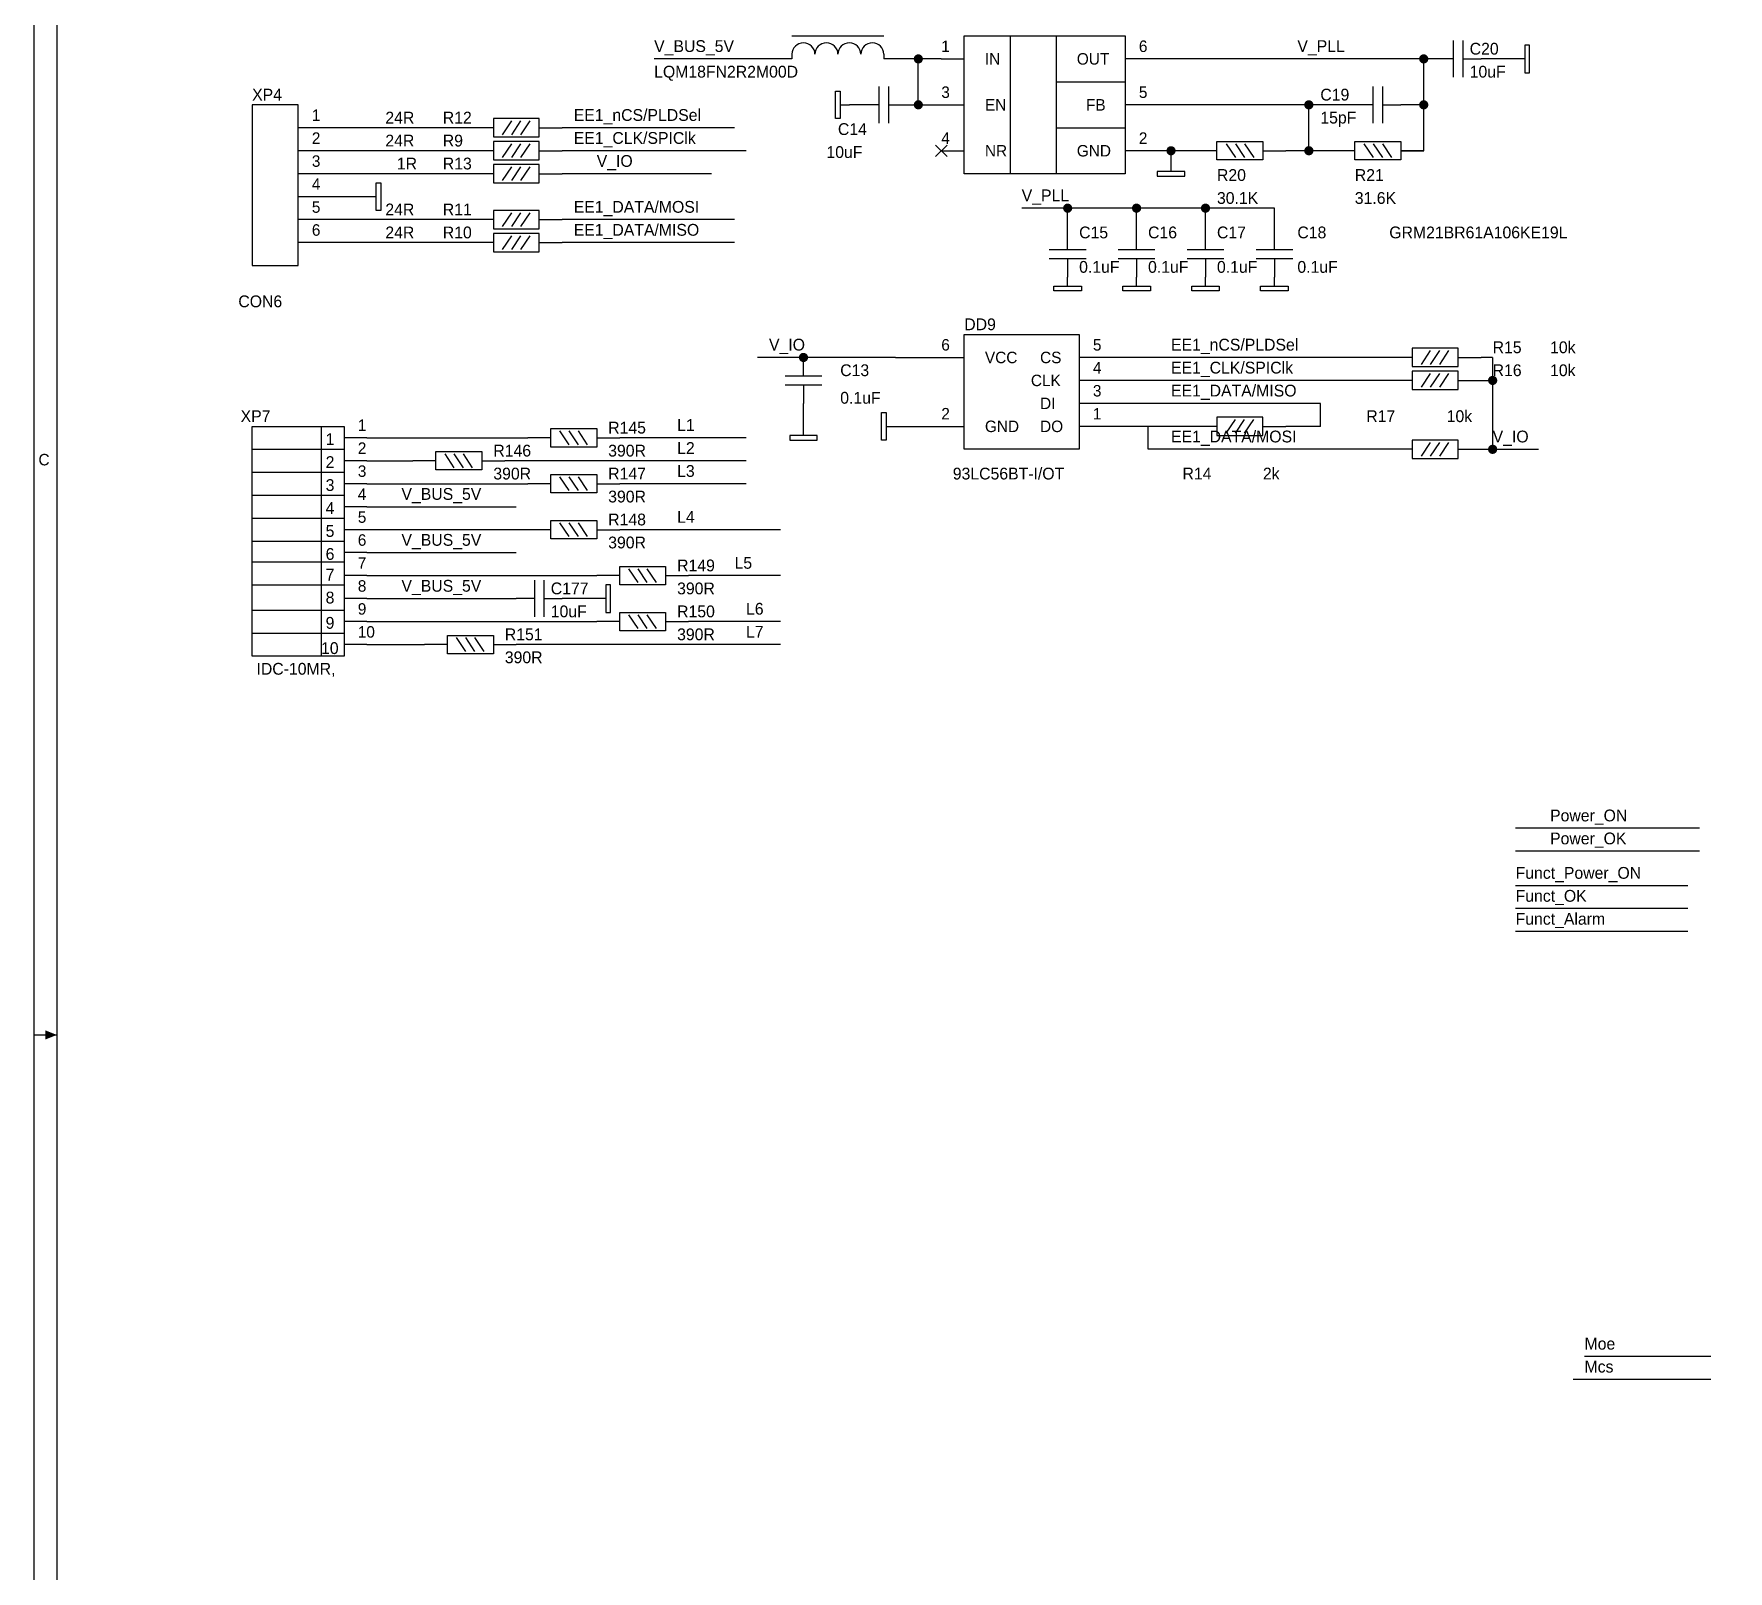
# Model space of a CAD drawing. Extents: x -0.1 to 32.2, y 0.1 to 20.3.
# Drawn here: x -0.1 to 7.28, y 7.77 to 14.46 of the extents above; entities that cross this region are included whole.
import ezdxf

# ---------------------------------------------------------------- set-up
doc = ezdxf.new("R2010")
doc.units = 0

msp = doc.modelspace()

# ---------------------------------------------------------------- linework, layer by layer
at = {"layer": 'PARTS'}
for p, q in [((3.85, 14.35), (3.95, 14.35)), ((4.75, 14.35), (4.65, 14.35)), ((3.85, 14.15), (3.95, 14.15)), ((4.75, 14.15), (4.65, 14.15)), ((1.35, 14.05), (1.05, 14.05)), ((1.35, 13.95), (1.05, 13.95)), ((3.825, 13.975), (3.875, 13.925)), ((3.875, 13.975), (3.825, 13.925)), ((3.85, 13.95), (3.95, 13.95)), ((4.75, 13.95), (4.65, 13.95)), ((1.35, 13.85), (1.05, 13.85)), ((1.35, 13.75), (1.05, 13.75)), ((1.35, 13.65), (1.05, 13.65)), ((1.35, 13.55), (1.05, 13.55)), ((3.65, 13.05), (3.95, 13.05)), ((4.75, 13.05), (4.45, 13.05)), ((4.75, 12.95), (4.45, 12.95)), ((4.75, 12.85), (4.45, 12.85)), ((1.35, 12.7), (1.25, 12.7)), ((3.65, 12.75), (3.95, 12.75)), ((4.75, 12.75), (4.45, 12.75)), ((1.35, 12.6), (1.25, 12.6)), ((1.35, 12.5), (1.25, 12.5)), ((1.35, 12.4), (1.25, 12.4)), ((1.35, 12.3), (1.25, 12.3)), ((1.35, 12.2), (1.25, 12.2)), ((1.35, 12.1), (1.25, 12.1)), ((1.35, 12), (1.25, 12)), ((1.35, 11.9), (1.25, 11.9)), ((1.35, 11.8), (1.25, 11.8))]:
    msp.add_line(p, q, dxfattribs=at)
for points in [[(3.2, 14.45), (3.6, 14.45)], [(4.15, 14.45), (4.15, 13.85)], [(4.35, 14.45), (4.35, 13.85)], [(6.08, 14.27), (6.08, 14.43)], [(6.12, 14.43), (6.12, 14.27)], [(6.41, 14.41), (6.39, 14.41)], [(6.39, 14.41), (6.39, 14.29)], [(6.41, 14.29), (6.41, 14.41)], [(3.2, 14.37), (3.2, 14.35)], [(3.6, 14.37), (3.6, 14.35)], [(6.08, 14.35), (6, 14.35)], [(6.12, 14.35), (6.2, 14.35)], [(6.39, 14.35), (6.35, 14.35)], [(4.35, 14.25), (4.65, 14.25)], [(6.39, 14.29), (6.41, 14.29)], [(3.39, 14.09), (3.39, 14.21)], [(3.39, 14.21), (3.41, 14.21)], [(3.41, 14.21), (3.41, 14.09)], [(3.58, 14.07), (3.58, 14.23)], [(3.62, 14.23), (3.62, 14.07)], [(5.73, 14.07), (5.73, 14.23)], [(5.77, 14.23), (5.77, 14.07)], [(2.1, 14.09), (1.9, 14.09)], [(1.9, 14.09), (1.9, 14.01)], [(2.1, 14.01), (2.1, 14.09)], [(3.41, 14.09), (3.39, 14.09)], [(3.41, 14.15), (3.45, 14.15)], [(3.58, 14.15), (3.5, 14.15)], [(3.62, 14.15), (3.7, 14.15)], [(5.73, 14.15), (5.65, 14.15)], [(5.77, 14.15), (5.85, 14.15)], [(1.9, 14.05), (1.8, 14.05)], [(1.94, 14.02), (1.98, 14.08)], [(1.98, 14.02), (2.02, 14.08)], [(2.02, 14.02), (2.06, 14.08)], [(2.1, 14.05), (2.2, 14.05)], [(4.35, 14.05), (4.65, 14.05)], [(1.9, 13.95), (1.8, 13.95)], [(1.9, 14.01), (2.1, 14.01)], [(2.1, 13.99), (1.9, 13.99)], [(1.9, 13.99), (1.9, 13.91)], [(1.94, 13.92), (1.98, 13.98)], [(1.98, 13.92), (2.02, 13.98)], [(2.02, 13.92), (2.06, 13.98)], [(2.1, 13.91), (2.1, 13.99)], [(2.1, 13.95), (2.2, 13.95)], [(5.05, 13.95), (4.95, 13.95)], [(5.05, 13.99), (5.25, 13.99)], [(5.05, 13.91), (5.05, 13.99)], [(5.09, 13.98), (5.13, 13.92)], [(5.13, 13.98), (5.17, 13.92)], [(5.17, 13.98), (5.21, 13.92)], [(5.25, 13.99), (5.25, 13.91)], [(5.25, 13.95), (5.35, 13.95)], [(5.65, 13.95), (5.55, 13.95)], [(5.65, 13.99), (5.85, 13.99)], [(5.65, 13.91), (5.65, 13.99)], [(5.69, 13.98), (5.73, 13.92)], [(5.73, 13.98), (5.77, 13.92)], [(5.77, 13.98), (5.81, 13.92)], [(5.85, 13.99), (5.85, 13.91)], [(5.85, 13.95), (5.95, 13.95)], [(1.9, 13.91), (2.1, 13.91)], [(2.1, 13.89), (1.9, 13.89)], [(1.9, 13.89), (1.9, 13.81)], [(1.94, 13.82), (1.98, 13.88)], [(1.98, 13.82), (2.02, 13.88)], [(2.02, 13.82), (2.06, 13.88)], [(2.1, 13.81), (2.1, 13.89)], [(4.85, 13.86), (4.85, 13.9)], [(5.25, 13.91), (5.05, 13.91)], [(5.85, 13.91), (5.65, 13.91)], [(1.39, 13.69), (1.39, 13.81)], [(1.39, 13.81), (1.41, 13.81)], [(1.41, 13.81), (1.41, 13.69)], [(1.9, 13.85), (1.8, 13.85)], [(1.9, 13.81), (2.1, 13.81)], [(2.1, 13.85), (2.2, 13.85)], [(4.91, 13.86), (4.79, 13.86)], [(4.79, 13.86), (4.79, 13.84)], [(4.79, 13.84), (4.91, 13.84)], [(4.91, 13.84), (4.91, 13.86)], [(1.39, 13.75), (1.35, 13.75)], [(1.41, 13.69), (1.39, 13.69)], [(1.9, 13.65), (1.8, 13.65)], [(2.1, 13.69), (1.9, 13.69)], [(1.9, 13.69), (1.9, 13.61)], [(1.94, 13.62), (1.98, 13.68)], [(1.98, 13.62), (2.02, 13.68)], [(2.02, 13.62), (2.06, 13.68)], [(2.1, 13.61), (2.1, 13.69)], [(2.1, 13.65), (2.2, 13.65)], [(1.9, 13.61), (2.1, 13.61)], [(2.1, 13.59), (1.9, 13.59)], [(1.9, 13.59), (1.9, 13.51)], [(1.94, 13.52), (1.98, 13.58)], [(1.98, 13.52), (2.02, 13.58)], [(2.02, 13.52), (2.06, 13.58)], [(2.1, 13.51), (2.1, 13.59)], [(4.4, 13.52), (4.4, 13.6)], [(4.7, 13.52), (4.7, 13.6)], [(5, 13.52), (5, 13.6)], [(5.3, 13.52), (5.3, 13.6)], [(1.9, 13.55), (1.8, 13.55)], [(1.9, 13.51), (2.1, 13.51)], [(2.1, 13.55), (2.2, 13.55)], [(4.32, 13.52), (4.48, 13.52)], [(4.62, 13.52), (4.78, 13.52)], [(4.92, 13.52), (5.08, 13.52)], [(5.22, 13.52), (5.38, 13.52)], [(4.48, 13.48), (4.32, 13.48)], [(4.4, 13.48), (4.4, 13.4)], [(4.78, 13.48), (4.62, 13.48)], [(4.7, 13.48), (4.7, 13.4)], [(5.08, 13.48), (4.92, 13.48)], [(5, 13.48), (5, 13.4)], [(5.38, 13.48), (5.22, 13.48)], [(5.3, 13.48), (5.3, 13.4)], [(4.34, 13.34), (4.34, 13.36)], [(4.34, 13.36), (4.46, 13.36)], [(4.4, 13.36), (4.4, 13.4)], [(4.46, 13.36), (4.46, 13.34)], [(4.64, 13.34), (4.64, 13.36)], [(4.64, 13.36), (4.76, 13.36)], [(4.7, 13.36), (4.7, 13.4)], [(4.76, 13.36), (4.76, 13.34)], [(4.94, 13.34), (4.94, 13.36)], [(4.94, 13.36), (5.06, 13.36)], [(5, 13.36), (5, 13.4)], [(5.06, 13.36), (5.06, 13.34)], [(5.24, 13.34), (5.24, 13.36)], [(5.24, 13.36), (5.36, 13.36)], [(5.3, 13.36), (5.3, 13.4)], [(5.36, 13.36), (5.36, 13.34)], [(4.46, 13.34), (4.34, 13.34)], [(4.76, 13.34), (4.64, 13.34)], [(5.06, 13.34), (4.94, 13.34)], [(5.36, 13.34), (5.24, 13.34)], [(6.1, 13.09), (5.9, 13.09)], [(5.9, 13.09), (5.9, 13.01)], [(5.94, 13.02), (5.98, 13.08)], [(5.98, 13.02), (6.02, 13.08)], [(6.02, 13.02), (6.06, 13.08)], [(6.1, 13.01), (6.1, 13.09)], [(3.25, 12.97), (3.25, 13.05)], [(5.9, 13.05), (5.8, 13.05)], [(5.9, 13.01), (6.1, 13.01)], [(6.1, 12.99), (5.9, 12.99)], [(5.9, 12.99), (5.9, 12.91)], [(5.94, 12.92), (5.98, 12.98)], [(5.98, 12.92), (6.02, 12.98)], [(6.02, 12.92), (6.06, 12.98)], [(6.1, 13.05), (6.2, 13.05)], [(6.1, 12.91), (6.1, 12.99)], [(3.17, 12.97), (3.33, 12.97)], [(3.33, 12.93), (3.17, 12.93)], [(3.25, 12.93), (3.25, 12.85)], [(5.9, 12.95), (5.8, 12.95)], [(5.9, 12.91), (6.1, 12.91)], [(6.1, 12.95), (6.2, 12.95)], [(3.59, 12.69), (3.59, 12.81)], [(3.59, 12.81), (3.61, 12.81)], [(3.61, 12.81), (3.61, 12.69)], [(5.25, 12.79), (5.05, 12.79)], [(5.05, 12.79), (5.05, 12.71)], [(5.09, 12.72), (5.13, 12.78)], [(5.13, 12.72), (5.17, 12.78)], [(5.17, 12.72), (5.21, 12.78)], [(5.25, 12.71), (5.25, 12.79)], [(1.15, 12.75), (1.15, 11.75)], [(2.15, 12.7), (2.05, 12.7)], [(2.15, 12.66), (2.15, 12.74)], [(2.15, 12.74), (2.35, 12.74)], [(2.23, 12.67), (2.19, 12.73)], [(2.27, 12.67), (2.23, 12.73)], [(2.31, 12.67), (2.27, 12.73)], [(2.35, 12.74), (2.35, 12.66)], [(2.35, 12.7), (2.45, 12.7)], [(3.31, 12.71), (3.19, 12.71)], [(3.19, 12.71), (3.19, 12.69)], [(3.19, 12.69), (3.31, 12.69)], [(3.25, 12.71), (3.25, 12.75)], [(3.31, 12.69), (3.31, 12.71)], [(3.61, 12.69), (3.59, 12.69)], [(3.61, 12.75), (3.65, 12.75)], [(5.05, 12.75), (4.95, 12.75)], [(5.05, 12.71), (5.25, 12.71)], [(5.25, 12.75), (5.35, 12.75)], [(6.1, 12.69), (5.9, 12.69)], [(5.9, 12.69), (5.9, 12.61)], [(6.1, 12.61), (6.1, 12.69)], [(0.85, 12.65), (1.25, 12.65)], [(1.65, 12.56), (1.65, 12.64)], [(1.65, 12.64), (1.85, 12.64)], [(1.73, 12.57), (1.69, 12.63)], [(1.77, 12.57), (1.73, 12.63)], [(1.81, 12.57), (1.77, 12.63)], [(1.85, 12.64), (1.85, 12.56)], [(2.35, 12.66), (2.15, 12.66)], [(5.9, 12.65), (5.8, 12.65)], [(5.94, 12.62), (5.98, 12.68)], [(5.98, 12.62), (6.02, 12.68)], [(6.02, 12.62), (6.06, 12.68)], [(6.1, 12.65), (6.2, 12.65)], [(0.85, 12.55), (1.25, 12.55)], [(1.65, 12.6), (1.55, 12.6)], [(1.85, 12.56), (1.65, 12.56)], [(1.85, 12.6), (1.95, 12.6)], [(2.15, 12.46), (2.15, 12.54)], [(2.15, 12.54), (2.35, 12.54)], [(2.35, 12.54), (2.35, 12.46)], [(5.9, 12.61), (6.1, 12.61)], [(2.15, 12.5), (2.05, 12.5)], [(2.23, 12.47), (2.19, 12.53)], [(2.27, 12.47), (2.23, 12.53)], [(2.31, 12.47), (2.27, 12.53)], [(2.35, 12.5), (2.45, 12.5)], [(0.85, 12.45), (1.25, 12.45)], [(2.35, 12.46), (2.15, 12.46)], [(0.85, 12.35), (1.25, 12.35)], [(2.15, 12.26), (2.15, 12.34)], [(2.15, 12.34), (2.35, 12.34)], [(2.23, 12.27), (2.19, 12.33)], [(2.27, 12.27), (2.23, 12.33)], [(2.31, 12.27), (2.27, 12.33)], [(2.35, 12.34), (2.35, 12.26)], [(0.85, 12.25), (1.25, 12.25)], [(2.15, 12.3), (2.05, 12.3)], [(2.35, 12.26), (2.15, 12.26)], [(2.35, 12.3), (2.45, 12.3)], [(0.85, 12.16), (1.25, 12.16)], [(2.45, 12.1), (2.35, 12.1)], [(2.45, 12.06), (2.45, 12.14)], [(2.45, 12.14), (2.65, 12.14)], [(2.53, 12.07), (2.49, 12.13)], [(2.57, 12.07), (2.53, 12.13)], [(2.61, 12.07), (2.57, 12.13)], [(2.65, 12.14), (2.65, 12.06)], [(2.65, 12.1), (2.75, 12.1)], [(0.85, 12.06), (1.25, 12.06)], [(2.08, 11.92), (2.08, 12.08)], [(2.12, 12.08), (2.12, 11.92)], [(2.41, 12.06), (2.39, 12.06)], [(2.39, 12.06), (2.39, 11.94)], [(2.41, 11.94), (2.41, 12.06)], [(2.65, 12.06), (2.45, 12.06)], [(0.85, 11.95), (1.25, 11.95)], [(2.08, 12), (2, 12)], [(2.12, 12), (2.2, 12)], [(2.39, 12), (2.35, 12)], [(2.45, 11.9), (2.35, 11.9)], [(2.39, 11.94), (2.41, 11.94)], [(2.45, 11.86), (2.45, 11.94)], [(2.45, 11.94), (2.65, 11.94)], [(2.53, 11.87), (2.49, 11.93)], [(2.57, 11.87), (2.53, 11.93)], [(2.61, 11.87), (2.57, 11.93)], [(2.65, 11.94), (2.65, 11.86)], [(2.65, 11.9), (2.75, 11.9)], [(0.85, 11.85), (1.25, 11.85)], [(1.7, 11.8), (1.6, 11.8)], [(1.7, 11.76), (1.7, 11.84)], [(1.7, 11.84), (1.9, 11.84)], [(1.78, 11.77), (1.74, 11.83)], [(1.82, 11.77), (1.78, 11.83)], [(1.86, 11.77), (1.82, 11.83)], [(1.9, 11.84), (1.9, 11.76)], [(1.9, 11.8), (2, 11.8)], [(2.65, 11.86), (2.45, 11.86)], [(1.9, 11.76), (1.7, 11.76)]]:
    msp.add_lwpolyline(points, dxfattribs=at)
for points in [[(3.3, 14.37, 1), (3.2, 14.37)], [(3.4, 14.37, 1), (3.3, 14.37)], [(3.5, 14.37, 1), (3.4, 14.37)], [(3.6, 14.37, 1), (3.5, 14.37)]]:
    msp.add_lwpolyline(points, format="xyb", dxfattribs=at)
for points in [[(3.95, 14.45), (4.65, 14.45), (4.65, 13.85), (3.95, 13.85)], [(1.05, 14.15), (0.85, 14.15), (0.85, 13.45), (1.05, 13.45)], [(3.95, 13.15), (4.45, 13.15), (4.45, 12.65), (3.95, 12.65)], [(0.85, 12.75), (1.25, 12.75), (1.25, 11.75), (0.85, 11.75)]]:
    msp.add_lwpolyline(points, close=True, dxfattribs=at)
at = {"layer": 'TITLE'}
for points in [[(-0.1, 0.1), (32.1, 0.1), (32.1, 20.3), (-0.1, 20.3)], [(0, 0.2), (32, 0.2), (32, 20.2), (0, 20.2)]]:
    msp.add_lwpolyline(points, close=True, dxfattribs=at)
msp.add_lwpolyline([(-0.1, 10.1), (0, 10.1)], dxfattribs=at)
msp.add_solid([(0, 10.1), (-0.05, 10.12), (-0.05, 10.08), (-0.05, 10.1)], dxfattribs=at)
msp.add_solid([(0, 10.1), (-0.05, 10.12), (-0.05, 10.08), (-0.05, 10.1)], dxfattribs=at)
msp.add_solid([(0, 10.1), (-0.05, 10.12), (-0.05, 10.08), (-0.05, 10.1)], dxfattribs=at)
at = {"layer": 'WIRE'}
for points in [[(3.2, 14.35), (2.6, 14.35)], [(3.75, 14.35), (3.6, 14.35)], [(3.75, 14.15), (3.75, 14.35)], [(3.85, 14.35), (3.75, 14.35)], [(5.95, 14.35), (4.75, 14.35)], [(5.95, 14.15), (5.95, 14.35)], [(6, 14.35), (5.95, 14.35)], [(6.35, 14.35), (6.2, 14.35)], [(3.5, 14.15), (3.45, 14.15)], [(3.7, 14.15), (3.75, 14.15)], [(3.75, 14.15), (3.85, 14.15)], [(5.45, 14.15), (4.75, 14.15)], [(5.45, 13.95), (5.45, 14.15)], [(5.65, 14.15), (5.45, 14.15)], [(5.95, 14.15), (5.85, 14.15)], [(5.95, 13.95), (5.95, 14.15)], [(1.8, 14.05), (1.35, 14.05)], [(2.95, 14.05), (2.2, 14.05)], [(1.8, 13.95), (1.35, 13.95)], [(3, 13.95), (2.2, 13.95)], [(4.85, 13.95), (4.75, 13.95)], [(4.85, 13.9), (4.85, 13.95)], [(4.95, 13.95), (4.85, 13.95)], [(5.45, 13.95), (5.35, 13.95)], [(5.55, 13.95), (5.45, 13.95)], [(5.95, 13.95), (5.85, 13.95)], [(1.8, 13.85), (1.35, 13.85)], [(2.85, 13.85), (2.2, 13.85)], [(1.8, 13.65), (1.35, 13.65)], [(2.95, 13.65), (2.2, 13.65)], [(4.4, 13.7), (4.2, 13.7)], [(4.4, 13.6), (4.4, 13.7)], [(4.7, 13.7), (4.4, 13.7)], [(4.7, 13.6), (4.7, 13.7)], [(5, 13.7), (4.7, 13.7)], [(5, 13.6), (5, 13.7)], [(5.3, 13.7), (5, 13.7)], [(5.3, 13.6), (5.3, 13.7)], [(1.8, 13.55), (1.35, 13.55)], [(2.95, 13.55), (2.2, 13.55)], [(3.25, 13.05), (3.05, 13.05)], [(3.65, 13.05), (3.25, 13.05)], [(5.8, 13.05), (4.75, 13.05)], [(6.25, 13.05), (6.2, 13.05)], [(6.25, 13.05), (6.25, 12.95)], [(5.8, 12.95), (4.75, 12.95)], [(6.2, 12.95), (6.25, 12.95)], [(6.25, 12.95), (6.25, 12.65)], [(3.25, 12.75), (3.25, 12.85)], [(5.5, 12.85), (4.75, 12.85)], [(5.5, 12.75), (5.5, 12.85)], [(1.35, 12.7), (2.05, 12.7)], [(3, 12.7), (2.45, 12.7)], [(4.75, 12.65), (4.75, 12.75)], [(4.95, 12.75), (4.75, 12.75)], [(5.5, 12.75), (5.35, 12.75)], [(5.8, 12.65), (4.75, 12.65)], [(6.2, 12.65), (6.25, 12.65)], [(6.25, 12.65), (6.45, 12.65)], [(1.35, 12.6), (1.55, 12.6)], [(3, 12.6), (1.95, 12.6)], [(1.35, 12.5), (2.05, 12.5)], [(3, 12.5), (2.45, 12.5)], [(1.35, 12.4), (2, 12.4)], [(2.05, 12.3), (1.35, 12.3)], [(3.15, 12.3), (2.45, 12.3)], [(1.35, 12.2), (2, 12.2)], [(1.35, 12.1), (2.35, 12.1)], [(3.15, 12.1), (2.75, 12.1)], [(1.35, 12), (2, 12)], [(2.35, 12), (2.2, 12)], [(1.35, 11.9), (2.35, 11.9)], [(3.15, 11.9), (2.75, 11.9)], [(1.35, 11.8), (1.6, 11.8)], [(3.15, 11.8), (2, 11.8)], [(7.15, 11), (6.35, 11)], [(7.15, 10.9), (6.35, 10.9)], [(7.1, 10.75), (6.35, 10.75)], [(7.1, 10.65), (6.35, 10.65)], [(7.1, 10.55), (6.35, 10.55)], [(7.2, 8.7), (6.65, 8.7)], [(7.2, 8.6), (6.6, 8.6)]]:
    msp.add_lwpolyline(points, dxfattribs=at)
at = {"layer": 'WIRE', "const_width": 0.02}
for points in [[(3.74, 14.35, 1), (3.76, 14.35, 1)], [(5.94, 14.35, 1), (5.96, 14.35, 1)], [(3.74, 14.15, 1), (3.76, 14.15, 1)], [(5.44, 14.15, 1), (5.46, 14.15, 1)], [(5.94, 14.15, 1), (5.96, 14.15, 1)], [(4.84, 13.95, 1), (4.86, 13.95, 1)], [(5.44, 13.95, 1), (5.46, 13.95, 1)], [(4.39, 13.7, 1), (4.41, 13.7, 1)], [(4.69, 13.7, 1), (4.71, 13.7, 1)], [(4.99, 13.7, 1), (5.01, 13.7, 1)], [(3.24, 13.05, 1), (3.26, 13.05, 1)], [(6.24, 12.95, 1), (6.26, 12.95, 1)], [(6.24, 12.65, 1), (6.26, 12.65, 1)]]:
    msp.add_lwpolyline(points, format="xyb", close=True, dxfattribs=at)

# ---------------------------------------------------------------- texts
at = {"layer": 'COMMENTS'}
msp.add_text('GRM21BR61A106KE19L', height=0.0514, dxfattribs=at).set_placement((5.8, 13.5686))
at = {"layer": 'PARTS'}
for s, p in [('1', (3.85, 14.38)), ('6', (4.71, 14.38)), ('IN', (4.04, 14.325)), ('OUT', (4.44, 14.325)), ('3', (3.85, 14.18)), ('EN', (4.04, 14.125)), ('FB', (4.48, 14.125)), ('5', (4.71, 14.18)), ('1', (1.11, 14.08)), ('2', (1.11, 13.98)), ('4', (3.85, 13.98)), ('2', (4.71, 13.98)), ('NR', (4.04, 13.925)), ('GND', (4.44, 13.925)), ('3', (1.11, 13.88)), ('4', (1.11, 13.78)), ('5', (1.11, 13.68)), ('6', (1.11, 13.58)), ('6', (3.85, 13.08)), ('5', (4.51, 13.08)), ('VCC', (4.04, 13.025)), ('CS', (4.28, 13.025)), ('4', (4.51, 12.98)), ('CLK', (4.24, 12.925)), ('3', (4.51, 12.88)), ('DI', (4.28, 12.825)), ('1', (1.31, 12.73)), ('2', (3.85, 12.78)), ('GND', (4.04, 12.725)), ('DO', (4.28, 12.725)), ('1', (4.51, 12.78)), ('2', (1.31, 12.63)), ('3', (1.31, 12.53)), ('4', (1.31, 12.43)), ('5', (1.31, 12.33)), ('6', (1.31, 12.23)), ('7', (1.31, 12.13)), ('8', (1.31, 12.03)), ('9', (1.31, 11.93)), ('10', (1.31, 11.83))]:
    msp.add_text(s, height=0.05, dxfattribs=at).set_placement(p)
at = {"layer": 'PARTTEXT'}
for s, p in [('C20', (6.15, 14.3686)), ('LQM18FN2R2M00D', (2.6, 14.2686)), ('10uF', (6.15, 14.2686)), ('XP4', (0.85, 14.1686)), ('C19', (5.5, 14.1686)), ('24R', (1.43, 14.0686)), ('R12', (1.68, 14.0686)), ('15pF', (5.5, 14.0686)), ('24R', (1.43, 13.9686)), ('R9', (1.68, 13.9686)), ('C14', (3.4, 14.0186)), ('10uF', (3.35, 13.9186)), ('1R', (1.48, 13.8686)), ('R13', (1.68, 13.8686)), ('R20', (5.05, 13.8186)), ('R21', (5.65, 13.8186)), ('24R', (1.43, 13.6686)), ('R11', (1.68, 13.6686)), ('30.1K', (5.05, 13.7186)), ('31.6K', (5.65, 13.7186)), ('24R', (1.43, 13.5686)), ('R10', (1.68, 13.5686)), ('C15', (4.45, 13.5686)), ('C16', (4.75, 13.5686)), ('C17', (5.05, 13.5686)), ('C18', (5.4, 13.5686)), ('0.1uF', (4.45, 13.4186)), ('0.1uF', (4.75, 13.4186)), ('0.1uF', (5.05, 13.4186)), ('0.1uF', (5.4, 13.4186)), ('CON6', (0.79, 13.2686)), ('DD9', (3.95, 13.1686)), ('R15', (6.25, 13.0686)), ('10k', (6.5, 13.0686)), ('C13', (3.41, 12.9686)), ('R16', (6.25, 12.9686)), ('10k', (6.5, 12.9686)), ('0.1uF', (3.41, 12.8486)), ('XP7', (0.8, 12.7686)), ('R145', (2.4, 12.7186)), ('R17', (5.7, 12.7686)), ('10k', (6.05, 12.7686)), ('1', (1.17, 12.6686)), ('2', (1.17, 12.5686)), ('R146', (1.9, 12.6186)), ('390R', (2.4, 12.6186)), ('390R', (1.9, 12.5186)), ('R147', (2.4, 12.5186)), ('93LC56BT-I/OT', (3.9, 12.5186)), ('R14', (4.9, 12.5186)), ('2k', (5.25, 12.5186)), ('3', (1.17, 12.4686)), ('390R', (2.4, 12.4186)), ('4', (1.17, 12.3686)), ('5', (1.17, 12.2686)), ('R148', (2.4, 12.3186)), ('390R', (2.4, 12.2186)), ('6', (1.17, 12.1686)), ('R149', (2.7, 12.1186)), ('7', (1.17, 12.0786)), ('8', (1.17, 11.9786)), ('C177', (2.15, 12.0186)), ('390R', (2.7, 12.0186)), ('10uF', (2.15, 11.9186)), ('R150', (2.7, 11.9186)), ('9', (1.17, 11.8686)), ('10', (1.15, 11.7586)), ('R151', (1.95, 11.8186)), ('390R', (2.7, 11.8186)), ('390R', (1.95, 11.7186)), (' IDC-10MR,', (0.85, 11.6686))]:
    msp.add_text(s, height=0.0514, dxfattribs=at).set_placement(p)
at = {"layer": 'TITLE'}
msp.add_text('C', height=0.05, dxfattribs=at).set_placement((-0.08, 12.58))
at = {"layer": 'WIRETEXT'}
for s, p in [('V_BUS_5V', (2.6, 14.38)), ('V_PLL', (5.4, 14.38)), ('EE1_nCS/PLDSel', (2.25, 14.08)), ('EE1_CLK/SPIClk', (2.25, 13.98)), ('V_IO', (2.35, 13.88)), ('EE1_DATA/MOSI', (2.25, 13.68)), ('V_PLL', (4.2, 13.73)), ('EE1_DATA/MISO', (2.25, 13.58)), ('V_IO', (3.1, 13.08)), ('EE1_nCS/PLDSel', (4.85, 13.08)), ('EE1_CLK/SPIClk', (4.85, 12.98)), ('EE1_DATA/MISO', (4.85, 12.88)), ('L1', (2.7, 12.73)), ('EE1_DATA/MOSI', (4.85, 12.68)), ('V_IO', (6.25, 12.68)), ('L2', (2.7, 12.63)), ('L3', (2.7, 12.53)), ('V_BUS_5V', (1.5, 12.43)), ('L4', (2.7, 12.33)), ('V_BUS_5V', (1.5, 12.23)), ('L5', (2.95, 12.13)), ('V_BUS_5V', (1.5, 12.03)), ('L6', (3, 11.93)), ('L7', (3, 11.83)), ('Power_ON', (6.5, 11.03)), ('Power_OK', (6.5, 10.93)), ('Funct_Power_ON', (6.35, 10.78)), ('Funct_OK', (6.35, 10.68)), ('Funct_Alarm', (6.35, 10.58)), ('Moe', (6.65, 8.73)), ('Mcs', (6.65, 8.63))]:
    msp.add_text(s, height=0.0514, dxfattribs=at).set_placement(p)

doc.saveas('drawing.dxf')
